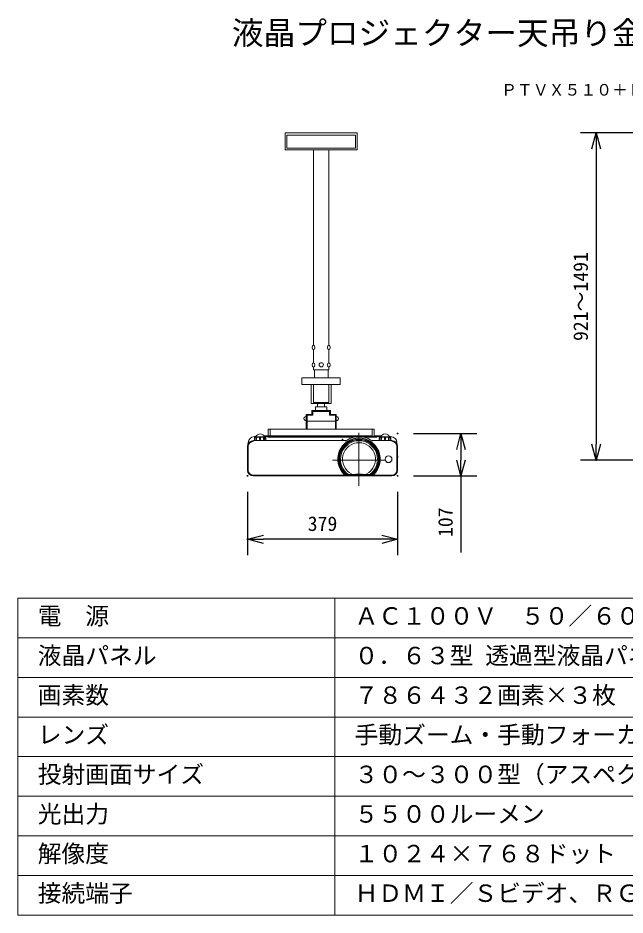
# Model space of a CAD drawing. Units: millimetres, scale not verified. Extents: x -62 to 63, y -56 to 57.
# Drawn here: x -62.5 to 14.2, y -56.5 to 56.8 of the extents above; entities that cross this region are included whole.
import ezdxf
from ezdxf.enums import TextEntityAlignment as Align

# ---------------------------------------------------------------- set-up
doc = ezdxf.new("R2010")
doc.units = ezdxf.units.MM
doc.header["$LTSCALE"] = 0.125
doc.header["$PDMODE"] = 32
doc.header["$PDSIZE"] = 0.0625
for name, color, linetype in [('0-0_0', 7, 'Continuous'), ('0-2_TOUROKU', 7, 'Continuous'), ('0-3_DEFPOINTS', 7, 'Continuous'), ('0-4_MOJI1', 7, 'Continuous'), ('0-6_SUNPO', 7, 'Continuous')]:
    doc.layers.add(name, color=color, linetype=linetype)
for name, color, linetype, lineweight in [('0-1_WAKU', 1, 'Continuous', 18), ('0-5_GAIKEI', 7, 'Continuous', 18), ('0-7_S1', 1, 'Continuous', 18)]:
    doc.layers.add(name, color=color, linetype=linetype, lineweight=lineweight)
doc.styles.add('ＭＳ ゴシック', font='')
doc.styles.get('ＭＳ ゴシック').set_extended_font_data('MS Gothic')

# ---------------------------------------------------------------- blocks, each defined once
blk = doc.blocks.new('_OPEN30')
at = {"layer": '0-0_0'}
blk.add_line((0, 0), (-1, 0), dxfattribs=at)
blk.add_lwpolyline([(-1, 0.26795), (0, 0), (-1, -0.26795)], dxfattribs=at)
blk = doc.blocks.new('D7')
at = {"layer": '0-3_DEFPOINTS'}
for p in [(-13.5866, 8.0306), (-13.5866, 2.6806), (-5.5866, 2.6806)]:
    blk.add_point(p, dxfattribs=at)
at = {"layer": '0-6_SUNPO'}
for p, q in [((-11.5866, 8.0306), (-3.5866, 8.0306)), ((-5.5866, 6.0306), (-5.5866, 4.6806)), ((-11.5866, 2.6806), (-3.5866, 2.6806)), ((-5.5866, 2.6806), (-5.5866, -6.9861))]:
    blk.add_line(p, q, dxfattribs=at)
at = {"layer": '0-6_SUNPO', "xscale": 2, "yscale": 2}
for p, rotation in [((-5.5866, 8.0306), 90), ((-5.5866, 2.6806), 270)]:
    blk.add_blockref('_OPEN30', p, dxfattribs=dict(at, rotation=rotation))
at = {"layer": '0-6_SUNPO', "style": 'ＭＳ ゴシック'}
blk.add_text('107', height=1.833, rotation=90, dxfattribs=at).set_placement((-6.0866, -5.0277), align=Align.BOTTOM_LEFT)
blk = doc.blocks.new('D6')
at = {"layer": '0-3_DEFPOINTS'}
for p in [(-32.5362, 2.6869), (-13.5862, 2.6869), (-32.5362, -5.3131)]:
    blk.add_point(p, dxfattribs=at)
at = {"layer": '0-6_SUNPO'}
for p, q in [((-32.5362, 0.6869), (-32.5362, -7.3131)), ((-13.5862, 0.6869), (-13.5862, -7.3131)), ((-15.5862, -5.3131), (-30.5362, -5.3131))]:
    blk.add_line(p, q, dxfattribs=at)
at = {"layer": '0-6_SUNPO', "xscale": 2, "yscale": 2, "rotation": 180}
blk.add_blockref('_OPEN30', (-32.5362, -5.3131), dxfattribs=at)
at = {"layer": '0-6_SUNPO', "xscale": 2, "yscale": 2}
blk.add_blockref('_OPEN30', (-13.5862, -5.3131), dxfattribs=at)
at = {"layer": '0-6_SUNPO', "style": 'ＭＳ ゴシック'}
blk.add_text('379', height=1.833, dxfattribs=at).set_placement((-24.9362, -4.8131), align=Align.BOTTOM_LEFT)
blk = doc.blocks.new('D5')
at = {"layer": '0-3_DEFPOINTS'}
for p in [(19.4852, 45.9835), (11.4852, 4.6942), (19.4852, 4.6942)]:
    blk.add_point(p, dxfattribs=at)
at = {"layer": '0-6_SUNPO'}
for p, q in [((17.4852, 45.9835), (9.4852, 45.9835)), ((11.4852, 43.9835), (11.4852, 6.6942)), ((17.4852, 4.6942), (9.4852, 4.6942))]:
    blk.add_line(p, q, dxfattribs=at)
at = {"layer": '0-6_SUNPO', "xscale": 2, "yscale": 2}
for p, rotation in [((11.4852, 45.9835), 90), ((11.4852, 4.6942), 270)]:
    blk.add_blockref('_OPEN30', p, dxfattribs=dict(at, rotation=rotation))
at = {"layer": '0-6_SUNPO', "style": 'ＭＳ ゴシック'}
blk.add_text('921～1491', height=1.833, rotation=90, dxfattribs=at).set_placement((10.9852, 19.7139), align=Align.BOTTOM_LEFT)

msp = doc.modelspace()

# ---------------------------------------------------------------- linework, layer by layer
at = {"layer": '0-1_WAKU', "color": 4}
for p, q in [((-62.4844, -16.4909), (62.5156, -16.4909)), ((-62.4844, -16.4909), (-62.4844, -56.4909)), ((-22.4844, -16.4909), (-22.4844, -56.4909)), ((62.5156, -56.4909), (-62.4844, -56.4909))]:
    msp.add_line(p, q, dxfattribs=at)
at = {"layer": '0-1_WAKU'}
for p, q in [((-62.4844, -21.4909), (62.5156, -21.4909)), ((-62.4844, -26.4909), (62.5156, -26.4909)), ((-62.4844, -31.4909), (62.5156, -31.4909)), ((-62.4844, -36.4909), (62.5156, -36.4909)), ((-62.4844, -41.4909), (62.5156, -41.4909)), ((-62.4844, -46.4909), (62.5156, -46.4909)), ((-62.4844, -51.4909), (62.5156, -51.4909))]:
    msp.add_line(p, q, dxfattribs=at)
at = {"layer": '0-5_GAIKEI', "color": 1}
for p, q in [((-22.4141, 5.8701), (-25.9823, 5.8701)), ((-32.7608, 3.3134), (-32.7608, 3.4027)), ((-32.608, 3.7689), (-32.6368, 3.7689)), ((-32.6368, 3.5447), (-32.6368, 3.7689)), ((-32.608, 3.5447), (-32.6368, 3.5447)), ((-32.6193, 3.5447), (-32.6193, 3.7689)), ((-32.4424, 3.8244), (-32.6102, 3.8244)), ((-32.608, 3.5447), (-32.608, 3.7689)), ((-32.2895, 3.4253), (-32.6069, 3.4253)), ((-31.2706, 3.874), (-32.5641, 3.874)), ((-32.5625, 3.4275), (-32.2895, 3.4275)), ((-32.353, 3.7689), (-32.4584, 3.7689)), ((-32.4584, 3.7689), (-32.4584, 3.5447)), ((-32.353, 3.5447), (-32.4584, 3.5447)), ((-32.4476, 3.7689), (-32.4476, 3.5447)), ((-32.3798, 3.5447), (-32.3798, 3.7689)), ((-31.9671, 3.8244), (-32.3721, 3.8244)), ((-32.353, 3.5447), (-32.353, 3.7689)), ((-32.2895, 3.4151), (-32.2895, 3.4275)), ((-31.8428, 3.7689), (-31.9919, 3.7689)), ((-31.9919, 3.7689), (-31.9919, 3.5447)), ((-31.8428, 3.5447), (-31.9919, 3.5447)), ((-31.9652, 3.7689), (-31.9652, 3.5447)), ((-31.9173, 3.8339), (-31.9173, 3.874)), ((-31.9173, 3.4388), (-31.9173, 3.4793)), ((-31.8695, 3.5447), (-31.8695, 3.7689)), ((-31.4626, 3.8244), (-31.8676, 3.8244)), ((-31.8428, 3.5447), (-31.8428, 3.7689)), ((-31.5452, 3.4275), (-31.2721, 3.4275)), ((-31.5452, 3.4151), (-31.5452, 3.4275)), ((-31.2278, 3.4253), (-31.5452, 3.4253)), ((-31.3763, 3.7689), (-31.4817, 3.7689)), ((-31.4817, 3.7689), (-31.4817, 3.5447)), ((-31.3763, 3.5447), (-31.4817, 3.5447)), ((-31.4549, 3.7689), (-31.4549, 3.5447)), ((-31.2245, 3.8244), (-31.3923, 3.8244)), ((-31.3871, 3.5447), (-31.3871, 3.7689)), ((-31.3763, 3.5447), (-31.3763, 3.7689)), ((-31.2267, 3.7689), (-31.1979, 3.7689)), ((-31.2267, 3.7689), (-31.2267, 3.5447)), ((-31.1979, 3.5447), (-31.2267, 3.5447)), ((-31.2154, 3.7689), (-31.2154, 3.5447)), ((-31.2098, 3.8173), (-31.2153, 3.8173)), ((-31.1979, 3.5447), (-31.1979, 3.7689)), ((-21.5728, 3.4253), (-30.9354, 3.4253)), ((-30.9354, 3.4253), (-30.9354, 3.4027)), ((-30.9203, 3.8173), (-30.9203, 3.8988)), ((-20.1574, 3.8173), (-30.9203, 3.8173)), ((-22.7912, 3.4176), (-23.0145, 3.4176)), ((-23.0145, 3.4027), (-23.0145, 3.4176)), ((-22.8855, 3.4027), (-22.8855, 3.4176)), ((-22.7912, 3.4027), (-22.7912, 3.4176)), ((-21.5611, 3.5586), (-21.5748, 3.4027)), ((-21.5364, 3.5813), (-21.4891, 3.5813)), ((-21.4507, 3.4027), (-21.4644, 3.5586)), ((-21.1346, 3.4253), (-21.4527, 3.4253)), ((-21.1346, 3.4253), (-21.1346, 3.3134)), ((-20.9044, 3.4286), (-20.9253, 3.4623)), ((-17.1398, 3.8173), (-18.7004, 3.8173)), ((-17.9534, 3.4286), (-17.9325, 3.4623)), ((-17.7232, 3.3134), (-17.7232, 3.4253)), ((-17.1247, 3.4253), (-17.7232, 3.4253)), ((-17.1247, 3.4253), (-17.1247, 3.4027)), ((-16.8622, 3.5447), (-16.8622, 3.7689)), ((-16.8334, 3.7689), (-16.8622, 3.7689)), ((-16.8334, 3.5447), (-16.8622, 3.5447)), ((-16.8448, 3.8173), (-16.8503, 3.8173)), ((-16.6678, 3.8244), (-16.8356, 3.8244)), ((-16.8334, 3.5447), (-16.8334, 3.7689)), ((-15.4891, 3.8736), (-16.7895, 3.874)), ((-16.5149, 3.4275), (-16.788, 3.4275)), ((-16.6838, 3.7689), (-16.6838, 3.5447)), ((-16.5784, 3.7689), (-16.6838, 3.7689)), ((-16.5784, 3.5447), (-16.6838, 3.5447)), ((-16.1925, 3.8244), (-16.5975, 3.8244)), ((-16.5784, 3.5447), (-16.5784, 3.7689)), ((-16.2172, 3.7689), (-16.2172, 3.5447)), ((-16.0682, 3.7689), (-16.2172, 3.7689)), ((-16.0682, 3.5447), (-16.2172, 3.5447)), ((-15.688, 3.8244), (-16.093, 3.8244)), ((-16.0682, 3.5447), (-16.0682, 3.7689)), ((-15.4975, 3.4275), (-15.7706, 3.4275)), ((-15.7071, 3.7689), (-15.7071, 3.5447)), ((-15.6017, 3.7689), (-15.7071, 3.7689)), ((-15.6017, 3.5447), (-15.7071, 3.5447)), ((-15.4499, 3.8244), (-15.6177, 3.8244)), ((-15.6017, 3.5447), (-15.6017, 3.7689)), ((-15.4521, 3.7689), (-15.4521, 3.5447)), ((-15.4521, 3.7689), (-15.4233, 3.7689)), ((-15.4233, 3.5447), (-15.4521, 3.5447)), ((-15.4233, 3.5447), (-15.4233, 3.7689)), ((-15.2993, 3.3134), (-15.2993, 3.4027)), ((-33.4157, 2.6584), (-33.505, 2.6584)), ((-33.4157, 2.6584), (-33.4157, -0.3185)), ((-14.6444, -0.3185), (-14.6444, 2.6584)), ((-14.6444, 2.6584), (-14.555, 2.6584)), ((-33.505, 1.4974), (-33.5199, 1.4974)), ((-33.5199, 1.2742), (-33.5199, 1.4974)), ((-33.505, 1.4032), (-33.5199, 1.4032)), ((-33.505, 1.2742), (-33.5199, 1.2742)), ((-14.555, 1.4974), (-14.5402, 1.4974)), ((-14.555, 1.4032), (-14.5402, 1.4032)), ((-14.555, 1.2742), (-14.5402, 1.2742)), ((-14.5402, 1.4974), (-14.5402, 1.2742)), ((-33.505, 0.0536), (-33.5199, 0.0536)), ((-33.5199, -0.1944), (-33.5199, 0.0536)), ((-33.505, -0.0704), (-33.5199, -0.0704)), ((-33.505, -0.1944), (-33.5199, -0.1944)), ((-33.4157, -0.3185), (-33.505, -0.3185)), ((-32.7608, -0.9734), (-15.2993, -0.9734)), ((-32.7608, -0.9734), (-32.7608, -1.0627)), ((-21.291, -0.8755), (-21.2622, -0.8458)), ((-17.6579, -0.8683), (-21.1999, -0.8683)), ((-17.658, -0.895), (-21.1999, -0.895)), ((-19.8193, -0.8437), (-19.8191, -0.8413)), ((-19.8081, -0.8448), (-19.808, -0.8424)), ((-19.808, -0.8424), (-19.0498, -0.8424)), ((-19.0498, -0.8448), (-19.0498, -0.8424)), ((-19.0387, -0.8413), (-19.0385, -0.8437)), ((-17.658, -0.895), (-17.658, -0.8683)), ((-15.2993, -0.9734), (-15.2993, -1.0627)), ((-14.6444, -0.3185), (-14.555, -0.3185))]:
    msp.add_line(p, q, dxfattribs=at)
at = {"layer": '0-5_GAIKEI'}
for p, q in [((-21.1346, 3.4027), (-32.7608, 3.4027)), ((-32.4602, 3.8988), (-32.6616, 3.8988)), ((-16.6856, 3.8988), (-31.3744, 3.8988)), ((-19.4289, 4.401), (-19.4289, -2.2992)), ((-15.2993, 3.4027), (-17.7232, 3.4027)), ((-15.3985, 3.8988), (-15.5998, 3.8988)), ((-33.505, 2.6584), (-33.505, -0.3185)), ((-33.4058, 3.1546), (-33.4058, 3.0794)), ((-14.6543, 3.0794), (-14.6543, 3.1546)), ((-14.555, -0.3185), (-14.555, 2.6584)), ((-16.0803, 0.9509), (-22.7775, 0.9509)), ((-32.7608, -1.0627), (-15.2993, -1.0627))]:
    msp.add_line(p, q, dxfattribs=at)
at = {"layer": '0-5_GAIKEI', "color": 1}
msp.add_lwpolyline([(-21.1999, -0.895), (-21.1999, -0.8684), (-21.1999, -0.8683)], dxfattribs=at)
for radius in [0.4292, 0.4267]:
    msp.add_circle((-15.6962, 1.0509), radius, dxfattribs=at)
at = {"layer": '0-5_GAIKEI'}
for centre, radius, start, end in [((-32.7608, 2.6584), 0.7442, 90, 180), ((-32.6616, 3.1546), 0.7442, 90, 180), ((-31.9173, 3.6426), 0.6035, 22.66152, 157.33848), ((-21.1346, 3.7996), 0.3969, 270, 301.82168), ((-19.4289, 1.0509), 2.838, 58.17832, 121.82168), ((-17.7232, 3.7996), 0.3969, 238.17832, 270), ((-16.1427, 3.6426), 0.6035, 22.66152, 157.33848), ((-15.3985, 3.1546), 0.7442, 360, 90), ((-15.2993, 2.6584), 0.7442, 0, 90), ((-33.6043, 3.0794), 0.1985, 333.47465, 0), ((-14.4558, 3.0794), 0.1985, 180, 206.52535), ((-32.7608, -0.3185), 0.7442, 180, 270), ((-15.2993, -0.3185), 0.7442, 270, 0)]:
    msp.add_arc(centre, radius, start, end, dxfattribs=at)
at = {"layer": '0-5_GAIKEI', "color": 1}
for centre, radius, start, end in [((-32.5623, 3.7689), 0.0744, 143.20231, 180), ((-32.5623, 3.5447), 0.0744, 180, 216.73327), ((-32.6616, 3.8434), 0.0496, 323.13025, 348.99034), ((-31.1731, 3.8434), 0.0496, 191.00966, 216.86975), ((-31.2723, 3.7689), 0.0744, 0, 36.79769), ((-31.2723, 3.5447), 0.0744, 323.26673, 0), ((-19.4289, 1.0509), 2.6792, 314.027, 225.97321), ((-19.4289, 1.0509), 2.6379, 314.02705, 225.97321), ((-19.4289, 1.0509), 2.532, 311.54285, 228.45715), ((-19.4289, 1.0509), 2.4667, 310.76008, 229.23992), ((-21.5364, 3.5565), 0.0248, 89.99993, 174.9992), ((-21.4891, 3.5565), 0.0248, 5.0008, 90.00007), ((-16.7877, 3.7689), 0.0744, 143.20231, 180), ((-16.7877, 3.5447), 0.0744, 180, 216.73327), ((-16.887, 3.8434), 0.0496, 323.13025, 348.99034), ((-15.3985, 3.8434), 0.0496, 191.00966, 216.86975), ((-15.4977, 3.7689), 0.0744, 0, 36.79769), ((-15.4977, 3.5447), 0.0744, 323.26673, 0), ((-32.7608, 2.6584), 0.6549, 90, 180), ((-19.4289, 1.0509), 2.3393, 307.06883, 232.93117), ((-19.4289, 1.0509), 2.0843, 296.64105, 243.35895), ((-15.2993, 2.6584), 0.6549, 0, 90), ((-32.7608, -0.3185), 0.6549, 180, 270), ((-15.2993, -0.3185), 0.6549, 270, 0)]:
    msp.add_arc(centre, radius, start, end, dxfattribs=at)
at = {"layer": '0-7_S1'}
for p, q in [((-28.7548, 40.1133), (-28.7548, 42.2402)), ((-19.6417, 42.2402), (-28.7548, 42.2402)), ((-28.5446, 41.9637), (-28.5446, 40.3234)), ((-19.6417, 40.1133), (-19.6417, 42.2402)), ((-28.7548, 40.1133), (-19.6417, 40.1133)), ((-28.5446, 40.3234), (-19.8519, 40.3234)), ((-25.1604, 15.4291), (-25.1604, 40.1243)), ((-23.236, 15.43), (-23.236, 40.1243)), ((-25.1604, 13.2184), (-25.1604, 14.8826)), ((-23.236, 13.2193), (-23.236, 14.8818)), ((-25.1604, 12.3205), (-25.1604, 12.6719)), ((-23.236, 12.3205), (-23.236, 12.6711)), ((-26.6531, 10.4669), (-26.6531, 11.3387)), ((-26.6531, 11.3387), (-21.7945, 11.3387)), ((-25.1604, 12.3205), (-23.236, 12.3205)), ((-25.0544, 12.3205), (-25.0544, 11.3387)), ((-23.3421, 12.3205), (-23.3421, 11.3387)), ((-25.4658, 8.0752), (-25.4658, 10.4669)), ((-25.1737, 8.209), (-25.1737, 10.4669)), ((-23.2228, 8.209), (-23.2228, 10.4669)), ((-22.9307, 8.0752), (-22.9307, 10.4669)), ((-25.4658, 8.0752), (-22.9307, 8.0752)), ((-25.1737, 8.209), (-23.2228, 8.209)), ((-24.6845, 7.6787), (-24.6845, 8.0752)), ((-23.7631, 7.6787), (-23.7631, 8.0752)), ((-25.3759, 6.6812), (-25.3759, 7.18)), ((-25.3759, 7.18), (-23.0206, 7.18)), ((-25.2533, 7.0934), (-23.1432, 7.0934)), ((-25.2533, 6.6099), (-25.2533, 7.0934)), ((-24.9405, 7.6787), (-24.9405, 7.18)), ((-23.5072, 7.6787), (-24.9405, 7.6787)), ((-23.5072, 7.18), (-23.5072, 7.6787)), ((-23.1432, 6.6099), (-23.1432, 7.0934)), ((-23.0206, 6.6812), (-23.0206, 7.18)), ((-25.9823, 4.8454), (-25.9823, 6.6812)), ((-25.9823, 6.6099), (-25.2533, 6.6099)), ((-22.4141, 6.6099), (-23.1432, 6.6099)), ((-22.2916, 6.6812), (-23.0206, 6.6812)), ((-22.4141, 4.8454), (-22.4141, 6.6812)), ((-22.2916, 4.8454), (-22.2916, 6.6812)), ((-30.8965, 4.8454), (-30.8965, 4.0124)), ((-17.5, 4.8454), (-30.8965, 4.8454)), ((-30.6492, 4.8454), (-30.6492, 4.0124)), ((-17.7473, 4.8454), (-17.7473, 4.0124)), ((-17.5, 4.8454), (-17.5, 4.0124)), ((-31.3812, 4.0124), (-31.3812, 3.8988)), ((-17.7473, 4.0124), (-31.3812, 4.0124)), ((-16.6964, 3.8988), (-31.3812, 3.8988)), ((-16.6813, 4.0124), (-17.5, 4.0124)), ((-16.6964, 4.0124), (-16.6964, 3.8988))]:
    msp.add_line(p, q, dxfattribs=at)
for points in [[(-28.5446, 41.9637), (-19.8519, 41.9637), (-19.8519, 40.3234)], [(-26.6531, 10.4669), (-21.7945, 10.4669), (-21.7945, 11.3387)], [(-26.1049, 4.8454), (-26.1049, 6.6812), (-25.3759, 6.6812)]]:
    msp.add_lwpolyline(points, dxfattribs=at)
msp.add_circle((-24.1989, 12.9669), 0.2698, dxfattribs=at)
for centre, start, end in [((-26.1283, 6.1777), 84.54252, 275.45748), ((-22.2682, 6.1777), 264.54252, 95.45748)]:
    msp.add_arc(centre, 0.2461, start, end, dxfattribs=at)
for centre in [(-25.1743, 15.1559), (-23.2322, 15.1559), (-25.1743, 12.9452), (-23.2322, 12.9452)]:
    msp.add_ellipse(centre, major_axis=(0, 0.2742), ratio=0.619048, dxfattribs=at)

# ---------------------------------------------------------------- block references
at = {"layer": '0-6_SUNPO'}
for name in ['D5', 'D7', 'D6']:
    msp.add_blockref(name, (-0.9689, -3.7433), dxfattribs=at)

# ---------------------------------------------------------------- texts
at = {"layer": '0-2_TOUROKU', "style": 'ＭＳ ゴシック'}
msp.add_text('ＰＴＶＸ５１０＋ＥＴＰＫＶ２００Ｂ＋ＥＴＰＫＶ１００Ｈ', height=1.466, dxfattribs=at).set_placement((-1.4845, 46.5091), align=Align.BOTTOM_LEFT)
at = {"layer": '0-4_MOJI1', "style": 'ＭＳ ゴシック'}
for s, height, p in [('液晶プロジェクター天吊り金具付', 2.933, (-35.4844, 52.5091)), ('電\u3000源', 2.199, (-59.9844, -20.4909)), ('ＡＣ１００Ｖ\u3000５０／６０Ｈｚ\u3000', 2.199, (-19.9844, -20.4909)), ('液晶パネル', 2.199, (-59.9844, -25.4909)), ('０．６３型 透過型液晶パネル ３原色方式', 2.199, (-19.9844, -25.4909)), ('画素数', 2.199, (-59.9844, -30.4909)), ('７８６４３２画素×３枚', 2.199, (-19.9844, -30.4909)), ('レンズ', 2.199, (-59.9844, -35.4909)), ('手動ズーム・手動フォーカスレンズ', 2.199, (-19.9844, -35.4909)), ('投射画面サイズ', 2.199, (-59.9844, -40.4909)), ('３０～３００型（アスペクト比４：３）', 2.199, (-19.9844, -40.4909)), ('光出力', 2.199, (-59.9844, -45.4909)), ('５５００ルーメン', 2.199, (-19.9844, -45.4909)), ('解像度', 2.199, (-59.9844, -50.4909)), ('１０２４×７６８ドット', 2.199, (-19.9844, -50.4909)), ('接続端子', 2.199, (-59.9844, -55.4909)), ('ＨＤＭＩ／Ｓビデオ、ＲＧＢ、シリアル／ＬＡＮ', 2.199, (-19.9844, -55.4909))]:
    msp.add_text(s, height=height, dxfattribs=at).set_placement(p, align=Align.BOTTOM_LEFT)

doc.saveas('drawing.dxf')
